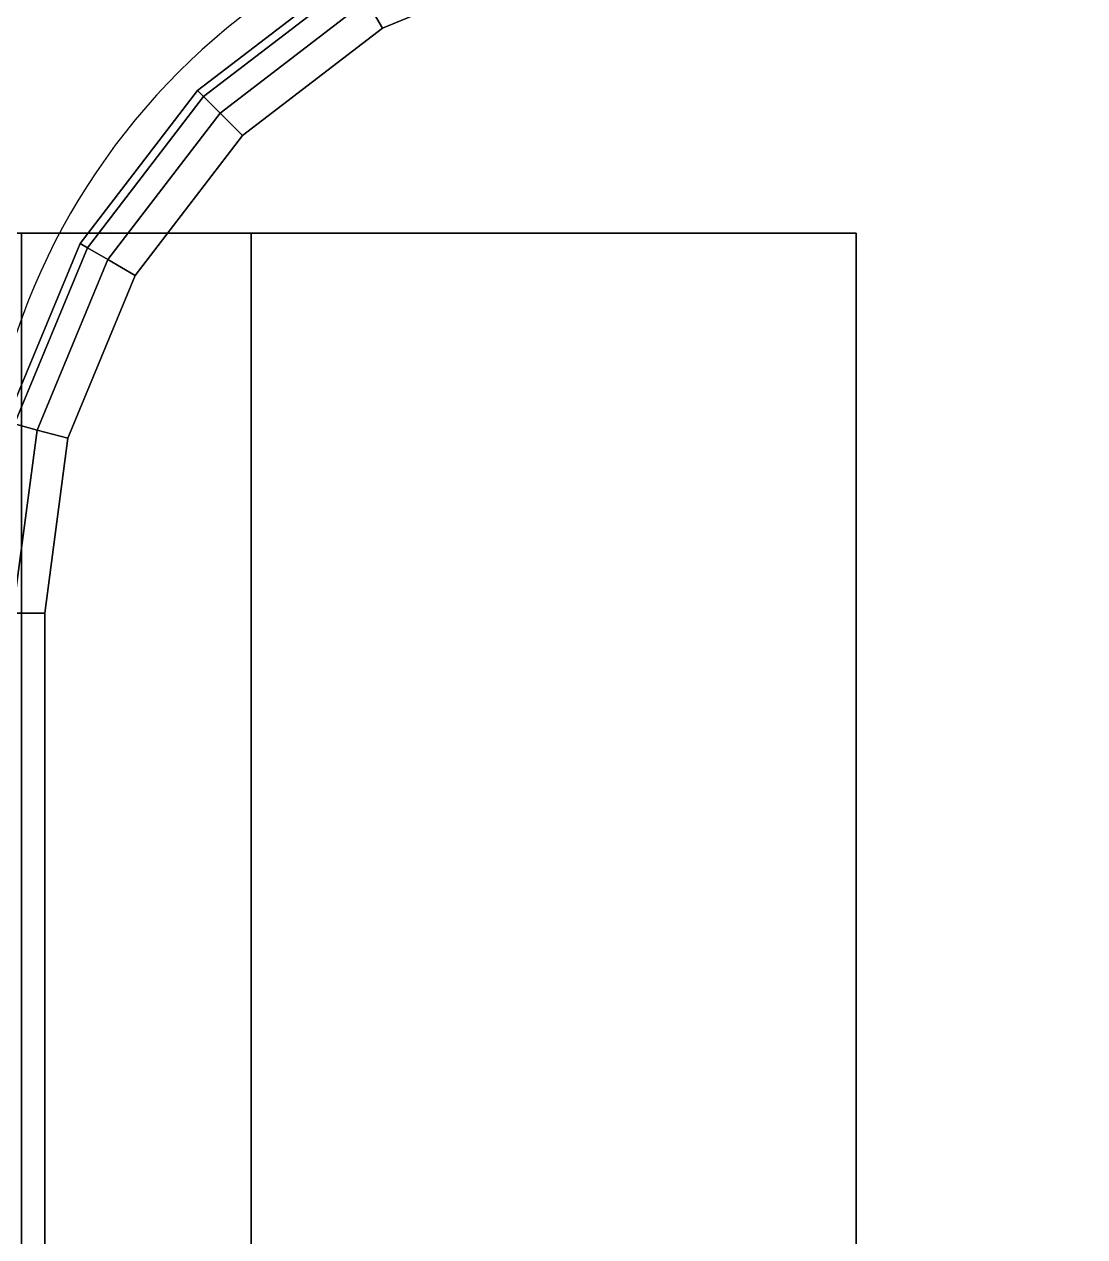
# Model space of a CAD drawing. Extents: x -170 to 1783, y -20 to 1205.
# Drawn here: x 219.995 to 221.958, y 754.74 to 756.984 of the extents above; entities that cross this region are included whole.
import ezdxf

# ---------------------------------------------------------------- set-up
doc = ezdxf.new("R2010")
doc.units = 0
doc.header["$LTSCALE"] = 96
doc.header["$MEASUREMENT"] = 0
for name, color, linetype in [('A-FURN-3-WKSF-BRACKET', 7, 'Continuous'), ('A-FURN-3-WKSF-TOP', 7, 'Continuous'), ('A-FURN-3-WKSF-TRIM', 7, 'Continuous'), ('A-FURN-P-WKSF', 7, 'Continuous'), ('A-FURN-P-WKSF-SUPPORT', 7, 'Continuous'), ('MAIN_WKSURF', 7, 'Continuous'), ('MAIN_WRKSFC-SUPP', 7, 'Continuous')]:
    doc.layers.add(name, color=color, linetype=linetype)

# ---------------------------------------------------------------- blocks, each defined once
blk = doc.blocks.new('EC-WS-424-T')
at = {"layer": 'A-FURN-3-WKSF-TOP', "color": 60, "linetype": 'Continuous'}
for points, invisible_edges in [([(46.632, -0.118, 29), (46.632, -23.882, 29), (1.368, -23.882, 29), (1.368, -0.118, 29)], 5), ([(1.368, -0.118, 27.75), (1.368, -23.882, 27.75), (46.632, -23.882, 27.75), (46.632, -0.118, 27.75)], 5), ([(46.632, -23.882, 29), (46.632, -0.118, 29), (46.9555, -0.1606, 29), (46.9555, -23.8394, 29)], 5), ([(46.632, -23.882, 27.75), (46.9555, -23.8394, 27.75), (46.9555, -0.1606, 27.75), (46.632, -0.118, 27.75)], 10), ([(46.9555, -23.8394, 29), (46.9555, -0.1606, 29), (47.257, -0.2855, 29), (47.257, -23.7145, 29)], 5), ([(46.9555, -23.8394, 27.75), (47.257, -23.7145, 27.75), (47.257, -0.2855, 27.75), (46.9555, -0.1606, 27.75)], 10), ([(47.257, -23.7145, 29), (47.257, -0.2855, 29), (47.5159, -0.4841, 29), (47.5159, -23.5159, 29)], 5), ([(47.257, -23.7145, 27.75), (47.5159, -23.5159, 27.75), (47.5159, -0.4841, 27.75), (47.257, -0.2855, 27.75)], 10), ([(47.5159, -23.5159, 29), (47.5159, -0.4841, 29), (47.7145, -0.743, 29), (47.7145, -23.257, 29)], 5), ([(47.5159, -23.5159, 27.75), (47.7145, -23.257, 27.75), (47.7145, -0.743, 27.75), (47.5159, -0.4841, 27.75)], 10), ([(47.7145, -23.257, 29), (47.7145, -0.743, 29), (47.8394, -1.0445, 29), (47.8394, -22.9555, 29)], 5), ([(47.7145, -23.257, 27.75), (47.8394, -22.9555, 27.75), (47.8394, -1.0445, 27.75), (47.7145, -0.743, 27.75)], 10), ([(47.8394, -22.9555, 29), (47.8394, -1.0445, 29), (47.882, -1.368, 29), (47.882, -22.632, 29)], 1), ([(47.8394, -22.9555, 27.75), (47.882, -22.632, 27.75), (47.882, -1.368, 27.75), (47.8394, -1.0445, 27.75)], 8)]:
    blk.add_3dface(points, dxfattribs=dict(at, invisible_edges=invisible_edges))
at = {"layer": 'A-FURN-3-WKSF-TRIM', "color": 40, "linetype": 'Continuous'}
for points in [[(47.882, -1.368, 29), (47.941, -1.368, 28.9842), (47.941, -22.632, 28.9842), (47.882, -22.632, 29)], [(47.941, -1.368, 27.7658), (47.882, -1.368, 27.75), (47.882, -22.632, 27.75), (47.941, -22.632, 27.7658)], [(47.882, -22.632, 29), (47.941, -22.632, 28.9842), (47.8964, -22.9708, 28.9842), (47.8394, -22.9555, 29)], [(47.941, -22.632, 27.7658), (47.882, -22.632, 27.75), (47.8394, -22.9555, 27.75), (47.8964, -22.9708, 27.7658)], [(47.941, -22.632, 28.9842), (47.9842, -22.632, 28.941), (47.9381, -22.982, 28.941), (47.8964, -22.9708, 28.9842)], [(47.9842, -22.632, 27.809), (47.941, -22.632, 27.7658), (47.8964, -22.9708, 27.7658), (47.9381, -22.982, 27.809)], [(47.8394, -22.9555, 29), (47.8964, -22.9708, 28.9842), (47.7656, -23.2865, 28.9842), (47.7145, -23.257, 29)], [(47.8964, -22.9708, 27.7658), (47.8394, -22.9555, 27.75), (47.7145, -23.257, 27.75), (47.7656, -23.2865, 27.7658)], [(47.8964, -22.9708, 28.9842), (47.9381, -22.982, 28.941), (47.803, -23.3081, 28.941), (47.7656, -23.2865, 28.9842)], [(47.9381, -22.982, 27.809), (47.8964, -22.9708, 27.7658), (47.7656, -23.2865, 27.7658), (47.803, -23.3081, 27.809)], [(47.9381, -22.982, 28.941), (47.9534, -22.9861, 28.882), (47.8167, -23.316, 28.882), (47.803, -23.3081, 28.941)], [(47.9534, -22.9861, 27.868), (47.9381, -22.982, 27.809), (47.803, -23.3081, 27.809), (47.8167, -23.316, 27.868)], [(47.9534, -22.9861, 28.882), (47.9534, -22.9861, 27.868), (47.8167, -23.316, 27.868), (47.8167, -23.316, 28.882)], [(47.7145, -23.257, 29), (47.7656, -23.2865, 28.9842), (47.5576, -23.5576, 28.9842), (47.5159, -23.5159, 29)], [(47.7656, -23.2865, 27.7658), (47.7145, -23.257, 27.75), (47.5159, -23.5159, 27.75), (47.5576, -23.5576, 27.7658)], [(47.7656, -23.2865, 28.9842), (47.803, -23.3081, 28.941), (47.5881, -23.5881, 28.941), (47.5576, -23.5576, 28.9842)], [(47.803, -23.3081, 27.809), (47.7656, -23.2865, 27.7658), (47.5576, -23.5576, 27.7658), (47.5881, -23.5881, 27.809)], [(47.803, -23.3081, 28.941), (47.8167, -23.316, 28.882), (47.5993, -23.5993, 28.882), (47.5881, -23.5881, 28.941)], [(47.8167, -23.316, 27.868), (47.803, -23.3081, 27.809), (47.5881, -23.5881, 27.809), (47.5993, -23.5993, 27.868)], [(47.8167, -23.316, 28.882), (47.8167, -23.316, 27.868), (47.5993, -23.5993, 27.868), (47.5993, -23.5993, 28.882)], [(47.5159, -23.5159, 29), (47.5576, -23.5576, 28.9842), (47.2865, -23.7656, 28.9842), (47.257, -23.7145, 29)], [(47.5576, -23.5576, 27.7658), (47.5159, -23.5159, 27.75), (47.257, -23.7145, 27.75), (47.2865, -23.7656, 27.7658)], [(47.5576, -23.5576, 28.9842), (47.5881, -23.5881, 28.941), (47.3081, -23.803, 28.941), (47.2865, -23.7656, 28.9842)], [(47.5881, -23.5881, 27.809), (47.5576, -23.5576, 27.7658), (47.2865, -23.7656, 27.7658), (47.3081, -23.803, 27.809)], [(47.5881, -23.5881, 28.941), (47.5993, -23.5993, 28.882), (47.316, -23.8167, 28.882), (47.3081, -23.803, 28.941)], [(47.5993, -23.5993, 27.868), (47.5881, -23.5881, 27.809), (47.3081, -23.803, 27.809), (47.316, -23.8167, 27.868)], [(47.5993, -23.5993, 28.882), (47.5993, -23.5993, 27.868), (47.316, -23.8167, 27.868), (47.316, -23.8167, 28.882)], [(47.257, -23.7145, 29), (47.2865, -23.7656, 28.9842), (46.9708, -23.8964, 28.9842), (46.9555, -23.8394, 29)], [(47.2865, -23.7656, 27.7658), (47.257, -23.7145, 27.75), (46.9555, -23.8394, 27.75), (46.9708, -23.8964, 27.7658)]]:
    blk.add_3dface(points, dxfattribs=at)
at = {"layer": 'A-FURN-P-WKSF', "color": 7, "linetype": 'Continuous'}
blk.add_arc((46.75, -22.75), 1.25, 270, 360, dxfattribs=at)
blk = doc.blocks.new('EC-JUS-CANT-SHD-CL')
at = {"layer": 'A-FURN-3-WKSF-BRACKET', "color": 30, "linetype": 'Continuous'}
for points in [[(0, -0.665, 28.075), (1.62, -0.665, 28.075), (1.62, -15.915, 28.075), (0, -15.915, 28.075)], [(0, -0.665, 28.075), (0.075, -0.665, 28), (1.62, -0.665, 28), (1.62, -0.665, 28.075)], [(0.075, -15.915, 28), (1.62, -15.915, 28), (1.62, -0.665, 28), (0.075, -0.665, 28)], [(0.075, -15.915, 27.562), (0.5, -15.915, 27.562), (0.5, -0.665, 19.15), (0.075, -0.665, 19.15)], [(0.075, -0.665, 19.075), (0.5, -0.665, 19.075), (0.5, -15.915, 27.487), (0.075, -15.915, 27.487)], [(0.075, -0.665, 19.075), (0.075, -0.665, 19.15), (0.5, -0.665, 19.15), (0.5, -0.665, 19.075)], [(0.5, -0.665, 19.075), (0.5, -0.665, 19.15), (0.5, -15.915, 27.562), (0.5, -15.915, 27.487)], [(1.62, -0.665, 28.075), (1.62, -0.665, 28), (1.62, -15.915, 28), (1.62, -15.915, 28.075)]]:
    blk.add_3dface(points, dxfattribs=at)
at = {"layer": 'A-FURN-P-WKSF-SUPPORT', "color": 212, "linetype": 'Continuous'}
for p, q in [((-2.196, -0.665), (1.62, -0.665)), ((1.62, -0.665), (1.62, -15.915))]:
    blk.add_line(p, q, dxfattribs=at)

msp = doc.modelspace()

# ---------------------------------------------------------------- block references
at = {"layer": 'MAIN_WKSURF', "color": 47, "linetype": 'Continuous', "rotation": 180}
msp.add_blockref('EC-WS-424-T', (267.91551, 733.26241), dxfattribs=at)
at = {"layer": 'MAIN_WRKSFC-SUPP', "color": 47, "linetype": 'Continuous'}
msp.add_blockref('EC-JUS-CANT-SHD-CL', (219.91551, 757.26241), dxfattribs=at)

doc.saveas('drawing.dxf')
